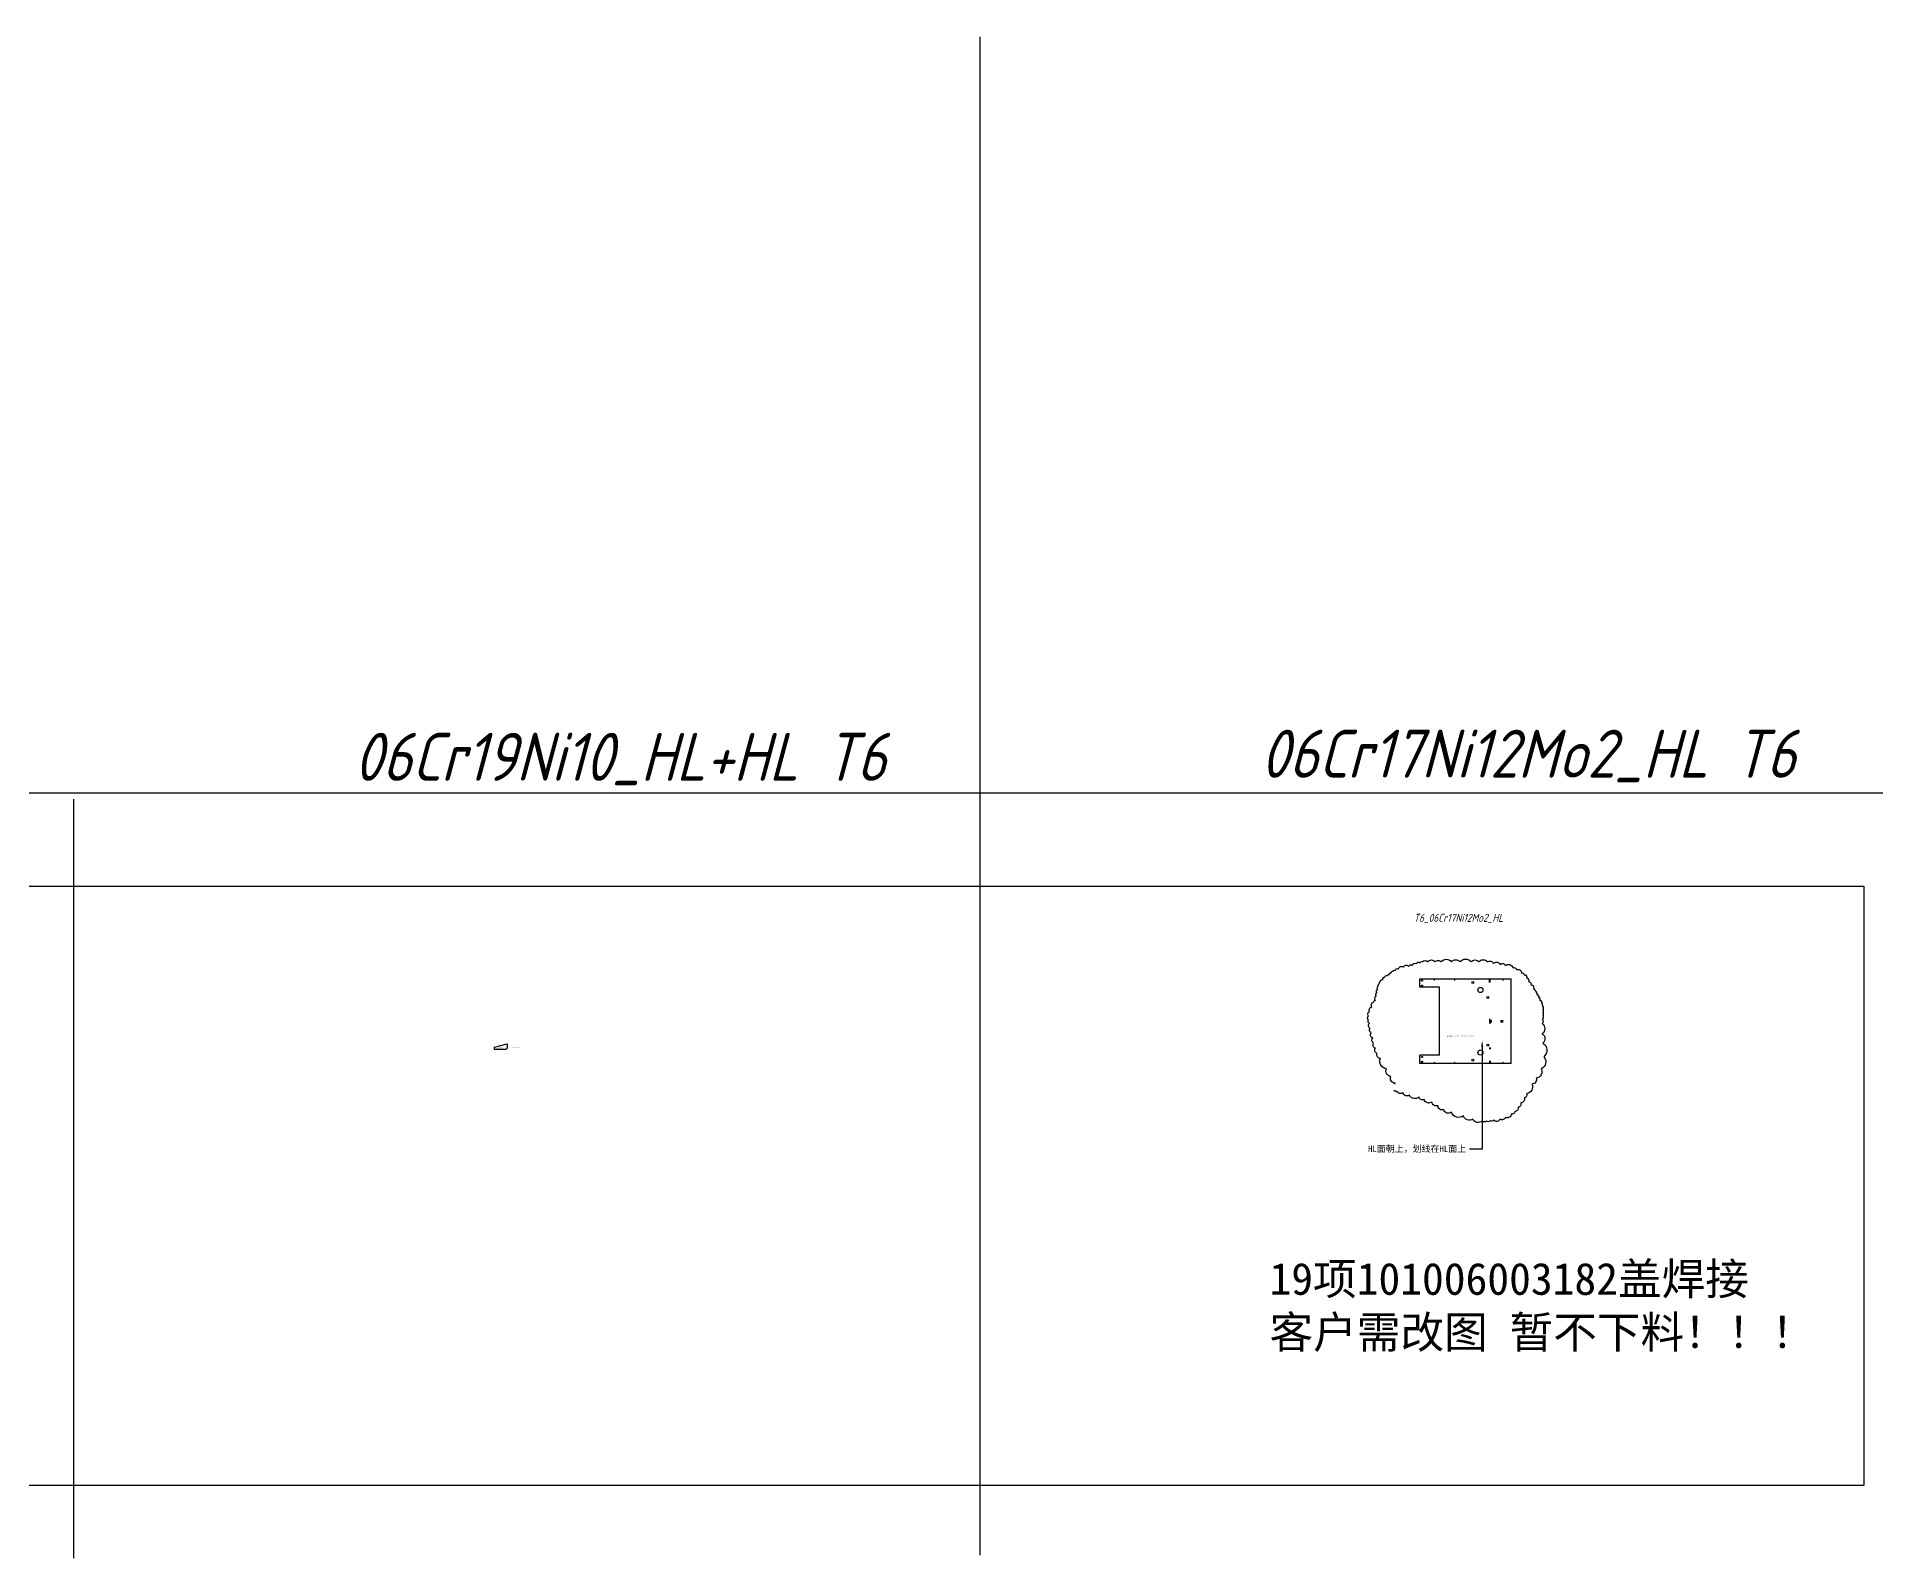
# Model space of a CAD drawing. Header units: millimetres. Extents: x -3655 to 91731, y -8503 to 8404.
# Drawn here: x 62033 to 73522, y -1615 to 7894 of the extents above; entities that cross this region are included whole.
import ezdxf
from ezdxf import colors
from ezdxf.entities.mleader import LeaderData, LeaderLine
from ezdxf.math import Vec2, Vec3

# ---------------------------------------------------------------- set-up
doc = ezdxf.new("R2010")
doc.units = ezdxf.units.MM
doc.linetypes.add('CENTER', pattern=[10.16, 6.35, -1.27, 1.27, -1.27])
doc.styles.get("Standard").update_dxf_attribs({"font": 'gbeitc.shx', "bigfont": 'gbcbig.shx'})

# ---------------------------------------------------------------- blocks, each defined once
blk = doc.blocks.new('弯板 101006003180')
at = {"color": 7, "linetype": 'Continuous'}
for p, q in [((-244, 8), (-244, 59)), ((-244, 59), (327, 59)), ((-121, 8), (-244, 8)), ((-121, -418), (-121, 8)), ((327, -469), (327, 59)), ((-244, -469), (-244, -418)), ((-121, -418), (-244, -418)), ((327, -469), (-244, -469))]:
    blk.add_line(p, q, dxfattribs=at)
at = {"color": 6, "linetype": 'CENTER'}
for p, q in [((-152, 49), (-152, 59)), ((-25, 49), (-25, 57)), ((276, 49), (276, 57)), ((-152, -467), (-152, -459)), ((-25, -467), (-25, -459)), ((276, -467), (276, -459))]:
    blk.add_line(p, q, dxfattribs=at)
at = {"color": 6, "linetype": 'Continuous'}
for p, q in [((190, 36), (190, 59)), ((196, 36), (196, 59)), ((190, -193), (190, -219)), ((196, -201), (196, -191)), ((196, -201), (206, -201)), ((196, -209), (196, -219)), ((196, -209), (206, -209)), ((260, -201), (276, -201)), ((260, -209), (276, -209)), ((190, -370), (190, -380)), ((190, -452), (190, -469)), ((196, -370), (196, -380)), ((196, -452), (196, -469))]:
    blk.add_line(p, q, dxfattribs=at)
at = {"color": 7, "linetype": 'Continuous'}
for centre, radius in [((-231, 49), 3.5), ((-231, 17), 3.5), ((87, 37), 6.25), ((134, -10), 16.2), ((181, -57), 6.25), ((-231, -428), 3.5), ((-231, -459), 3.5), ((87, -448), 6.25), ((134, -401), 16.2), ((181, -354), 6.25)]:
    blk.add_circle(centre, radius, dxfattribs=at)
at = {"color": 8, "linetype": 'Continuous'}
for p in [(-231, -428), (-231, -459)]:
    blk.add_point(p, dxfattribs=at)
at = {"insert": (-75, -296), "char_height": 3.5, "width": 222.61, "attachment_point": 1}
blk.add_mtext('{\\C3;T6_06Cr17Ni12Mo2_HL_GB_T3280_.____1303000024014 \\fSimSun|b0|i0|c134|p2;弯板 \\Ftxt|c134;101006003180  \\P1\\fSimSun|b0|i0|c134|p2;件\\Ftxt|c134;/\\fSimSun|b0|i0|c134|p2;套  共1件}', dxfattribs=at)
blk = doc.blocks.new('板 101006003191')
at = {"color": 7, "linetype": 'Continuous'}
for p, q in [((-8, 8), (72, 29)), ((-8, -8), (-8, 8)), ((72, 29), (72, 0)), ((64, -8), (-8, -8)), ((64, -8), (72, 0))]:
    blk.add_line(p, q, dxfattribs=at)
at = {"color": 3, "insert": (6, 5), "char_height": 3.5, "width": 195.92, "attachment_point": 1}
blk.add_mtext('T8_06Cr19Ni10_HL+HL_GB_T4237_.____1303000024028 {\\fSimSun|b0|i0|c134|p2;板 }101006003191\\P1{\\fSimSun|b0|i0|c134|p2;件}/{\\fSimSun|b0|i0|c134|p2;套}  {\\fSimSun|b0|i0|c134|p2;共}1{\\fSimSun|b0|i0|c134|p2;件}', dxfattribs=at)

msp = doc.modelspace()

# ---------------------------------------------------------------- linework, layer by layer
at = {"color": 4}
msp.add_line((67927.32393, 7893.75997), (67927.32393, -1595.6143), dxfattribs=at)
at = {"color": 1}
for p, q in [((-877.53221, 3168.57596), (91731.15181, 3168.57596)), ((62261.89284, 3129.56971), (62261.89284, -1615.11742))]:
    msp.add_line(p, q, dxfattribs=at)
at = {"color": 2}
for p, q in [((57669.76302, 2584.31361), (73450.82358, 2584.31361)), ((73450.82358, 2584.31361), (73450.82358, -1160.05507)), ((73450.82358, -1160.05507), (57669.76302, -1160.05507))]:
    msp.add_line(p, q, dxfattribs=at)
msp.add_lwpolyline([(70520.96476, 1348.05256, -0.52056705), (70520.96476, 1353.39297, -0.52056705), (70520.96476, 1353.39297, -0.52056705), (70494.2451, 1396.11616, -0.52056705), (70494.2451, 1396.11616, -0.52056705), (70467.52544, 1444.1798, -0.52056705), (70467.52544, 1444.1798, -0.52056705), (70430.11793, 1508.2646, -0.52056705), (70430.11793, 1508.2646, -0.52056705), (70408.74224, 1540.30701, -0.52056705), (70408.74224, 1540.30701, -0.52056705), (70398.05439, 1572.34941, -0.52056705), (70398.05439, 1572.34941, -0.52056705), (70387.36654, 1604.39181, -0.52056705), (70387.36654, 1604.39181, -0.52056705), (70382.02257, 1636.43421, -0.52056705), (70382.02257, 1636.43421, -0.52056705), (70371.33473, 1668.47661, -0.52056705), (70371.33473, 1668.47661, -0.52056705), (70365.99085, 1695.17864, -0.52056705), (70365.99085, 1695.17864, -0.52056705), (70360.64688, 1727.22104, -0.52056705), (70360.64688, 1727.22104, -0.52056705), (70355.30291, 1748.58265, -0.52056705), (70355.30291, 1748.58265, -0.52056705), (70355.30291, 1775.28464, -0.52056705), (70355.30291, 1775.28464, -0.52056705), (70360.64688, 1801.98667, -0.52056705), (70360.64688, 1801.98667, -0.52056705), (70376.6787, 1828.68866, -0.52056705), (70376.6787, 1828.68866, -0.52056705), (70387.36654, 1860.73106, -0.52056705), (70387.36654, 1860.73106, -0.52056705), (70398.05439, 1871.41188, -0.52056705), (70398.05439, 1871.41188, -0.52056705), (70403.39827, 1898.11387, -0.52056705), (70403.39827, 1898.11387, -0.52056705), (70408.74224, 1919.47549, -0.52056705), (70408.74224, 1919.47549, -0.52056705), (70414.08611, 1940.8371, -0.52056705), (70414.08611, 1940.8371, -0.52056705), (70414.08611, 1956.8583, -0.52056705), (70414.08611, 1956.8583, -0.52056705), (70419.43008, 1967.53909, -0.52056705), (70419.43008, 1967.53909, -0.52056705), (70424.77405, 1978.21987, -0.52056705), (70424.77405, 1978.21987, -0.52056705), (70430.11793, 1988.9007, -0.52056705), (70430.11793, 1988.9007, -0.52056705), (70440.80577, 1999.58149, -0.52056705), (70440.80577, 1999.58149, -0.52056705), (70446.14974, 2004.9219, -0.52056705), (70446.14974, 2004.9219, -0.52056705), (70446.14974, 2010.26232, -0.52056705), (70446.14974, 2010.26232, -0.52056705), (70456.83759, 2015.60269, -0.52056705), (70456.83759, 2015.60269, -0.52056705), (70472.8694, 2026.28352, -0.52056705), (70472.8694, 2026.28352, -0.52056705), (70483.55725, 2031.62389, -0.52056705), (70483.55725, 2031.62389, -0.52056705), (70494.2451, 2042.30472, -0.52056705), (70494.2451, 2042.30472, -0.52056705), (70499.58897, 2047.64509, -0.52056705), (70499.58897, 2047.64509, -0.52056705), (70510.27682, 2052.9855, -0.52056705), (70510.27682, 2052.9855, -0.52056705), (70520.96476, 2058.32592, -0.52056705), (70520.96476, 2058.32592, -0.52056705), (70542.34045, 2069.0067, -0.52056705), (70542.34045, 2069.0067, -0.52056705), (70574.40399, 2079.68749, -0.52056705), (70574.40399, 2079.68749, -0.52056705), (70606.46753, 2085.02791, -0.52056705), (70606.46753, 2085.02791, -0.52056705), (70627.84331, 2090.36832, -0.52056705), (70627.84331, 2090.36832, -0.52056705), (70654.56288, 2101.04911, -0.52056705), (70654.56288, 2101.04911, -0.52056705), (70675.93866, 2106.38952, -0.52056705), (70675.93866, 2106.38952, -0.52056705), (70691.97039, 2111.72993, -0.52056705), (70691.97039, 2111.72993, -0.52056705), (70724.03402, 2111.72993, -0.52056705), (70724.03402, 2111.72993, -0.52056705), (70772.12937, 2111.72993, -0.52056705), (70772.12937, 2111.72993, -0.52056705), (70809.53679, 2111.72993, -0.52056705), (70809.53679, 2111.72993, -0.52056705), (70873.66396, 2111.72993, -0.52056705), (70873.66396, 2111.72993, -0.52056705), (70927.10328, 2111.72993, -0.52056705), (70927.10328, 2111.72993, -0.52056705), (70996.57433, 2111.72993, -0.52056705), (70996.57433, 2111.72993, -0.52056705), (71044.66968, 2111.72993, -0.52056705), (71044.66968, 2111.72993, -0.52056705), (71098.10891, 2111.72993, -0.52056705), (71098.10891, 2111.72993, -0.52056705), (71135.51642, 2101.04911, -0.52056705), (71135.51642, 2101.04911, -0.52056705), (71178.2679, 2095.70873, -0.52056705), (71178.2679, 2095.70873, -0.52056705), (71210.33144, 2090.36832, -0.52056705), (71210.33144, 2090.36832, -0.52056705), (71258.42679, 2074.34712, -0.52056705), (71258.42679, 2074.34712, -0.52056705), (71279.80248, 2063.66629, -0.52056705), (71279.80248, 2063.66629, -0.52056705), (71311.86602, 2042.30472, -0.52056705), (71311.86602, 2042.30472, -0.52056705), (71327.89784, 2031.62389, -0.52056705), (71327.89784, 2031.62389, -0.52056705), (71343.92965, 2010.26232, -0.52056705), (71343.92965, 2010.26232, -0.52056705), (71354.6175, 1988.9007, -0.52056705), (71354.6175, 1988.9007, -0.52056705), (71370.64931, 1967.53909, -0.52056705), (71370.64931, 1967.53909, -0.52056705), (71386.68104, 1951.51789, -0.52056705), (71386.68104, 1951.51789, -0.52056705), (71386.68104, 1940.8371, -0.52056705), (71386.68104, 1940.8371, -0.52056705), (71397.36888, 1930.15627, -0.52056705), (71397.36888, 1930.15627, -0.52056705), (71402.71285, 1919.47549, -0.52056705), (71402.71285, 1919.47549, -0.52056705), (71408.05673, 1914.13507, -0.52056705), (71408.05673, 1914.13507, -0.52056705), (71408.05673, 1908.79466, -0.52056705), (71408.05673, 1908.79466, -0.52056705), (71413.4007, 1903.45428, -0.52056705), (71413.4007, 1903.45428, -0.52056705), (71413.4007, 1898.11387, -0.52056705), (71413.4007, 1898.11387, -0.52056705), (71418.74466, 1898.11387, -0.52056705), (71418.74466, 1898.11387, -0.52056705), (71418.74466, 1892.77346, -0.52056705), (71418.74466, 1892.77346, -0.52056705), (71418.74466, 1887.43308, -0.52056705), (71418.74466, 1887.43308, -0.52056705), (71424.08854, 1887.43308, -0.52056705), (71424.08854, 1887.43308, -0.52056705), (71424.08854, 1876.75226, -0.52056705), (71424.08854, 1876.75226, -0.52056705), (71424.08854, 1871.41188, -0.52056705), (71424.08854, 1871.41188, -0.52056705), (71429.43251, 1871.41188, -0.52056705), (71429.43251, 1871.41188, -0.52056705), (71434.77639, 1866.07147, -0.52056705), (71434.77639, 1866.07147, -0.52056705), (71434.77639, 1860.73106, -0.52056705), (71434.77639, 1860.73106, -0.52056705), (71434.77639, 1855.39068, -0.52056705), (71434.77639, 1855.39068, -0.52056705), (71440.12036, 1855.39068, -0.52056705), (71440.12036, 1855.39068, -0.52056705), (71440.12036, 1850.05027, -0.52056705), (71440.12036, 1850.05027, -0.52056705), (71440.12036, 1844.70986, -0.52056705), (71440.12036, 1844.70986, -0.52056705), (71440.12036, 1839.36944, -0.52056705), (71440.12036, 1839.36944, -0.52056705), (71445.46424, 1834.02907, -0.52056705), (71445.46424, 1834.02907, -0.52056705), (71445.46424, 1828.68866, -0.52056705), (71445.46424, 1828.68866, -0.52056705), (71445.46424, 1823.34824, -0.52056705), (71445.46424, 1823.34824, -0.52056705), (71445.46424, 1818.00787, -0.52056705), (71445.46424, 1818.00787, -0.52056705), (71445.46424, 1812.66746, -0.52056705), (71445.46424, 1812.66746, -0.52056705), (71445.46424, 1807.32704, -0.52056705), (71445.46424, 1807.32704, -0.52056705), (71445.46424, 1801.98667, -0.52056705), (71445.46424, 1801.98667, -0.52056705), (71445.46424, 1796.64625, -0.52056705), (71445.46424, 1796.64625, -0.52056705), (71445.46424, 1791.30584, -0.52056705), (71445.46424, 1791.30584, -0.52056705), (71445.46424, 1785.96547, -0.52056705), (71445.46424, 1785.96547, -0.52056705), (71445.46424, 1780.62505, -0.52056705), (71445.46424, 1780.62505, -0.52056705), (71445.46424, 1775.28464, -0.52056705), (71445.46424, 1775.28464, -0.52056705), (71445.46424, 1769.94427, -0.52056705), (71445.46424, 1769.94427, -0.52056705), (71440.12036, 1753.92303, -0.52056705), (71440.12036, 1753.92303, -0.52056705), (71440.12036, 1727.22104, -0.52056705), (71440.12036, 1727.22104, -0.52056705), (71440.12036, 1663.13624, -0.52056705), (71440.12036, 1663.13624, -0.52056705), (71445.46424, 1604.39181, -0.52056705), (71445.46424, 1604.39181, -0.52056705), (71450.8082, 1518.94539, -0.52056705), (71450.8082, 1518.94539, -0.52056705), (71434.77639, 1444.1798, -0.52056705), (71434.77639, 1444.1798, -0.52056705), (71402.71285, 1385.43537, -0.52056705), (71402.71285, 1385.43537, -0.52056705), (71375.99319, 1348.05256, -0.52056705), (71375.99319, 1348.05256, -0.52056705), (71343.92965, 1289.30817, -0.52056705), (71343.92965, 1289.30817, -0.52056705), (71327.89784, 1262.60614, -0.52056705), (71327.89784, 1262.60614, -0.52056705), (71306.52214, 1230.56374, -0.52056705), (71306.52214, 1230.56374, -0.52056705), (71290.49033, 1203.86175, -0.52056705), (71290.49033, 1203.86175, -0.52056705), (71269.11464, 1177.15973, -0.52056705), (71269.11464, 1177.15973, -0.52056705), (71247.73894, 1161.13852, -0.52056705), (71247.73894, 1161.13852, -0.52056705), (71210.33144, 1139.77691, -0.52056705), (71210.33144, 1139.77691, -0.52056705), (71178.2679, 1129.09612, -0.52056705), (71178.2679, 1129.09612, -0.52056705), (71135.51642, 1123.75571, -0.52056705), (71135.51642, 1123.75571, -0.52056705), (71114.14073, 1118.41534, -0.52056705), (71114.14073, 1118.41534, -0.52056705), (71092.76503, 1118.41534, -0.52056705), (71092.76503, 1118.41534, -0.52056705), (71066.04537, 1118.41534, -0.52056705), (71066.04537, 1118.41534, -0.52056705), (71007.26217, 1129.09612, -0.52056705), (71007.26217, 1129.09612, -0.52056705), (70948.47897, 1150.45774, -0.52056705), (70948.47897, 1150.45774, -0.52056705), (70873.66396, 1171.81931, -0.52056705), (70873.66396, 1171.81931, -0.52056705), (70825.5686, 1187.84055, -0.52056705), (70825.5686, 1187.84055, -0.52056705), (70788.1611, 1214.54254, -0.52056705), (70788.1611, 1214.54254, -0.52056705), (70750.75359, 1235.90415, -0.52056705), (70750.75359, 1235.90415, -0.52056705), (70702.65824, 1251.92535, -0.52056705), (70702.65824, 1251.92535, -0.52056705), (70670.5947, 1267.94656, -0.52056705), (70670.5947, 1267.94656, -0.52056705), (70611.8115, 1278.62734, -0.52056705), (70611.8115, 1278.62734, -0.52056705), (70569.06011, 1294.64854, -0.52056705), (70569.06011, 1294.64854, -0.52056705), (70536.99648, 1299.98896, -0.52056705), (70536.99648, 1299.98896, -0.52056705), (70526.30864, 1305.32937, -0.52056705), (70526.30864, 1305.32937, -0.52056705), (70520.96476, 1305.32937, -0.52056705), (70520.96476, 1305.32937, -0.52056705), (70515.62079, 1305.32937, -0.52056705), (70515.62079, 1305.32937, -0.52056705), (70515.62079, 1310.66974, -0.52056705), (70515.62079, 1310.66974)], format="xyb")

# ---------------------------------------------------------------- block references
for name, p in [('弯板 101006003180', (70920.38577, 1946.11112)), ('板 101006003191', (64901.06822, 1571.81656))]:
    msp.add_blockref(name, p)

# ---------------------------------------------------------------- texts
at = {"color": 1, "attachment_point": 1}
for s, width, insert, char_height in [('06Cr17Ni12Mo2_HL T6', 3157.1461598, (69681.16721, 3563.09863), 300), ('06Cr19Ni10_HL+HL T6', 3157.1461598, (64015.73611, 3543.5955), 300), ('{\\fSimSun|b0|i0|c134|p2;19项101006003182盖焊接\\P客户需改图 暂不下料！！！}', 3550.001919, (69736.5181, 231.26328), 200)]:
    msp.add_mtext_dynamic_manual_height_columns(s, width=width, gutter_width=12.5, heights=[0], dxfattribs=dict(at, insert=insert, char_height=char_height))
at = {"insert": (70637.74358, 2412.25095), "char_height": 50, "width": 55.3456003, "attachment_point": 1}
msp.add_mtext('{\\C2;T6_06Cr17Ni12Mo2_HL}', dxfattribs=at)

# ---------------------------------------------------------------- leaders
at = {"color": 2}
ml = msp.add_multileader_mtext('Standard', dxfattribs=at)
ml.set_content('{\\fSimSun|b0|i0|c134|p2;HL面朝上，划线在HL面上}', color=2)
ml.set_leader_properties()
ml.build(insert=Vec2(0, 0))
ml.multileader.update_dxf_attribs({"arrow_head_size": 40})
ctx = ml.context
ctx.base_point, ctx.char_height, ctx.arrow_head_size, ctx.landing_gap_size, ctx.plane_origin = Vec3(70319.3745, 941.10027), 40, 40, 20, Vec3(71065.29628, 1180.60595)
ctx.text_align_type = 2
notes = []
notes.append((ctx, [(0, (1, 1, 0), (71065.29628, 941.10027), (-1, 0), 80, [(0, [(71065.29628, 1621.45026)], 0, [])])]))
ctx.mtext.insert, ctx.mtext.alignment, ctx.mtext.flow_direction = Vec3(70965.29628, 964.00529), 3, 5
for ctx, leaders in notes:
    for number, flags, end, landing, length, lines in leaders:
        leader = LeaderData()
        leader.index, (leader.has_last_leader_line, leader.has_dogleg_vector, leader.attachment_direction) = number, flags
        leader.last_leader_point, leader.dogleg_vector, leader.dogleg_length = Vec3(end), Vec3(landing), length
        for number, points, colour, breaks in lines:
            line = LeaderLine()
            line.index, line.vertices, line.color, line.breaks = number, Vec3.list(points), colors.encode_raw_color(colour), breaks
            leader.lines.append(line)
        ctx.leaders.append(leader)

doc.saveas('drawing.dxf')
